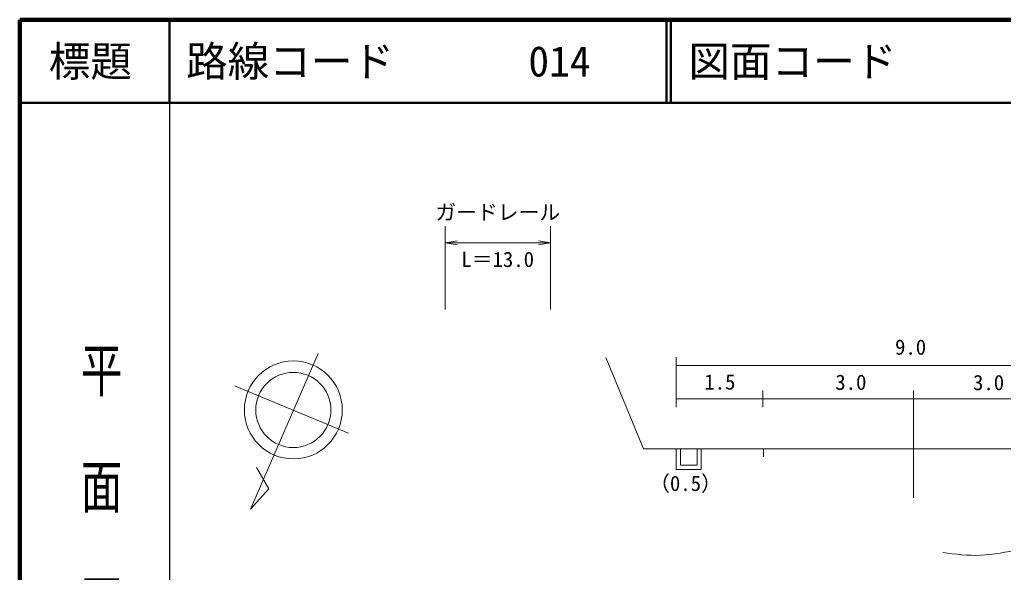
# Model space of a CAD drawing. Units: millimetres, scale not verified. Extents: x 40000 to 680000, y 20000 to 380000.
# Drawn here: x 40000 to 158229, y 313574 to 380000 of the extents above; entities that cross this region are included whole.
import ezdxf
from ezdxf.enums import TextEntityAlignment as Align

# ---------------------------------------------------------------- set-up
doc = ezdxf.new("R2010")
doc.units = ezdxf.units.MM
doc.header["$LTSCALE"] = 1000
for name, color, linetype, lineweight in [('M-BGD', 7, 'Continuous', 13), ('M-BMK-SRVR', 3, 'Continuous', 13), ('M-STR-HTXT', 7, 'Continuous', 13), ('M-STR-STR3', 7, 'Continuous', 13), ('M-TTL', 2, 'Continuous', 140), ('M-TTL-BAND', 7, 'Continuous', 25), ('M-TTL-LINE', 7, 'Continuous', 50)]:
    doc.layers.add(name, color=color, linetype=linetype, lineweight=lineweight)
doc.layers.add('M-TTL-TXT', color=7, linetype='Continuous')
doc.styles.add('@ＭＳ ゴシック', font='')
doc.styles.add('ＭＳ ゴシック', font='')
doc.styles.get('@ＭＳ ゴシック').set_extended_font_data('@MS Gothic')
doc.styles.get('ＭＳ ゴシック').set_extended_font_data('MS Gothic')

# ---------------------------------------------------------------- blocks, each defined once
blk = doc.blocks.new('open_arrow')
at = {"color": 0, "linetype": 'Continuous', "lineweight": -2}
blk.add_lwpolyline([(7.5, 1.25), (0, 0), (7.5, -1.25)], dxfattribs=at)

msp = doc.modelspace()

# ---------------------------------------------------------------- linework, layer by layer
at = {"layer": 'M-BGD'}
for points, knots in [([(150957, 315945), (152475, 315755), (153993, 315564), (155488, 315625), (157057, 315688), (158600, 316028), (160203, 316311), (161392, 316521), (162614, 316700), (163591, 317318), (164241, 317730), (164783, 318337), (165467, 318737), (166039, 319072), (166710, 319263), (167207, 319653), (167800, 320119), (168144, 320870), (168489, 321621)], [0, 0, 0, 0, 1, 1, 1, 2, 2, 2, 3, 3, 3, 4, 4, 4, 5, 5, 5, 6, 6, 6, 6]), ([(148668, 311734), (150440, 311644), (152212, 311555), (153978, 311596), (155749, 311638), (157514, 311812), (159288, 312008), (161174, 312217), (163071, 312452), (164827, 313199), (166155, 313763), (167403, 314621), (168260, 315762), (168816, 316503), (169208, 317363), (169770, 318097), (170223, 318687), (170787, 319196), (171235, 319790), (171527, 320178), (171770, 320602), (172013, 321026)], [0, 0, 0, 0, 1, 1, 1, 2, 2, 2, 3, 3, 3, 4, 4, 4, 5, 5, 5, 6, 6, 6, 7, 7, 7, 7])]:
    msp.add_open_spline(points, degree=3, knots=knots, dxfattribs=at)
at = {"layer": 'M-BMK-SRVR'}
for p, q in [((75877, 339879), (67733, 321172)), ((79508, 330299), (65801, 335995)), ((69949, 323607), (68468, 326170)), ((67733, 321172), (69949, 323607))]:
    msp.add_line(p, q, dxfattribs=at)
for radius in [5885, 4520]:
    msp.add_circle((72893, 333091), radius, dxfattribs=at)
at = {"layer": 'M-STR-HTXT'}
for p, q in [((114988, 328436), (110438, 339389)), ((118913, 333422), (118913, 339422)), ((175913, 338422), (118913, 338422)), ((129336, 335422), (129336, 333422)), ((147413, 322509), (147413, 335436)), ((175913, 334422), (118913, 334422)), ((121413, 328436), (114988, 328436)), ((118913, 328436), (119413, 328436)), ((118913, 325936), (118913, 328436)), ((119413, 328436), (119413, 326436)), ((165413, 328436), (121413, 328436)), ((121413, 326436), (121413, 328436)), ((121913, 328436), (121913, 325936)), ((129413, 327436), (129413, 328436)), ((119413, 326436), (121413, 326436)), ((121913, 325936), (118913, 325936))]:
    msp.add_line(p, q, dxfattribs=at)
at = {"layer": 'M-STR-STR3'}
for p, q in [((91134, 345164), (91134, 355164)), ((103792, 345164), (103792, 355164)), ((103792, 353164), (91134, 353164))]:
    msp.add_line(p, q, dxfattribs=at)
at = {"layer": 'M-TTL'}
for p, q in [((40000, 380000), (40000, 20000)), ((680000, 380000), (40000, 380000))]:
    msp.add_line(p, q, dxfattribs=at)
at = {"layer": 'M-TTL-BAND'}
msp.add_line((58000, 370000), (58000, 20000), dxfattribs=at)
at = {"layer": 'M-TTL-LINE'}
for p, q in [((58000, 380000), (58000, 370000)), ((117750, 380000), (117750, 370000)), ((118250, 380000), (118250, 370000)), ((40000, 370000), (680000, 370000))]:
    msp.add_line(p, q, dxfattribs=at)

# ---------------------------------------------------------------- block references
at = {"layer": 'M-STR-STR3', "xscale": 193, "yscale": 193}
msp.add_blockref('open_arrow', (91134, 353164), dxfattribs=at)
at = {"layer": 'M-STR-STR3', "xscale": 193, "yscale": 193, "rotation": 180}
msp.add_blockref('open_arrow', (103792, 353164), dxfattribs=at)

# ---------------------------------------------------------------- texts
at = {"layer": 'M-STR-HTXT', "style": 'ＭＳ ゴシック'}
for s, p in [('9.0', (145214, 339179)), ('1.5', (122290, 334988)), ('3.0', (138036, 334958)), ('3.0', (154586, 334922)), ('（0.5）', (115658, 322802))]:
    msp.add_text(s, height=1833, dxfattribs=at).set_placement(p, align=Align.BOTTOM_LEFT)
at = {"layer": 'M-STR-STR3', "style": 'ＭＳ ゴシック'}
for s, p in [('ガードレール', (89963, 355387)), ('L＝13.0', (93088, 349723))]:
    msp.add_text(s, height=1833, dxfattribs=at).set_placement(p, align=Align.BOTTOM_LEFT)
at = {"layer": 'M-TTL-BAND', "style": '@ＭＳ ゴシック', "width": 1.4}
msp.add_text('平  面  図', height=3666, rotation=270, dxfattribs=at).set_placement((49777, 306475), align=Align.MIDDLE_RIGHT)
at = {"layer": 'M-TTL-TXT', "style": 'ＭＳ ゴシック'}
msp.add_text('標題', height=3666, dxfattribs=at).set_placement((48500, 375000), align=Align.MIDDLE_CENTER)
for s, p in [('路線コード', (60000, 375000)), ('014', (101142, 375000)), ('図面コード', (120380, 375000))]:
    msp.add_text(s, height=3666, dxfattribs=at).set_placement(p, align=Align.MIDDLE_LEFT)

doc.saveas('drawing.dxf')
